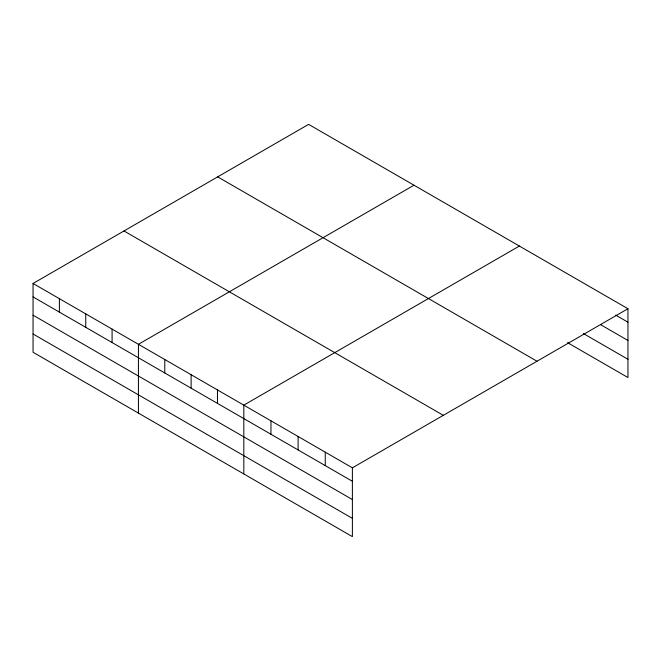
<?xml version="1.0" encoding="UTF-8"?>
<svg xmlns="http://www.w3.org/2000/svg" width="661" height="661" viewBox="0 0 661 661"><rect width="100%" height="100%" fill="white"/><g stroke="black" fill="none" stroke-linecap="round" stroke-linejoin="round"><path stroke-width="0.99" d="M33.05 283.462L352.387 467.831L352.387 536.633L33.05 352.263L33.05 283.462L308.613 124.367L627.95 308.737L627.95 377.538L567.535 342.662M413.993 185.204L138.43 344.298L138.43 413.108M519.372 246.049L243.818 405.143L243.818 473.945M352.387 467.831L627.95 308.737M615.688 315.115L627.95 322.188M600.808 324.782L627.95 340.456M583.291 333.491L627.95 359.278M217.676 176.867L537.013 361.237M123.987 230.962L443.324 415.331M33.05 296.913L352.387 481.282M33.05 315.181L352.387 499.551M33.05 333.995L352.387 518.364M325.245 452.157L325.245 465.608M298.103 436.483L298.103 449.943M270.96 420.817L270.96 434.269M217.469 389.932L217.469 403.384M191.12 374.721L191.12 388.181M164.779 359.51L164.779 372.969M112.089 329.087L112.089 342.547M85.74 313.884L85.74 327.335M59.399 298.673L59.399 312.124"/></g></svg>
